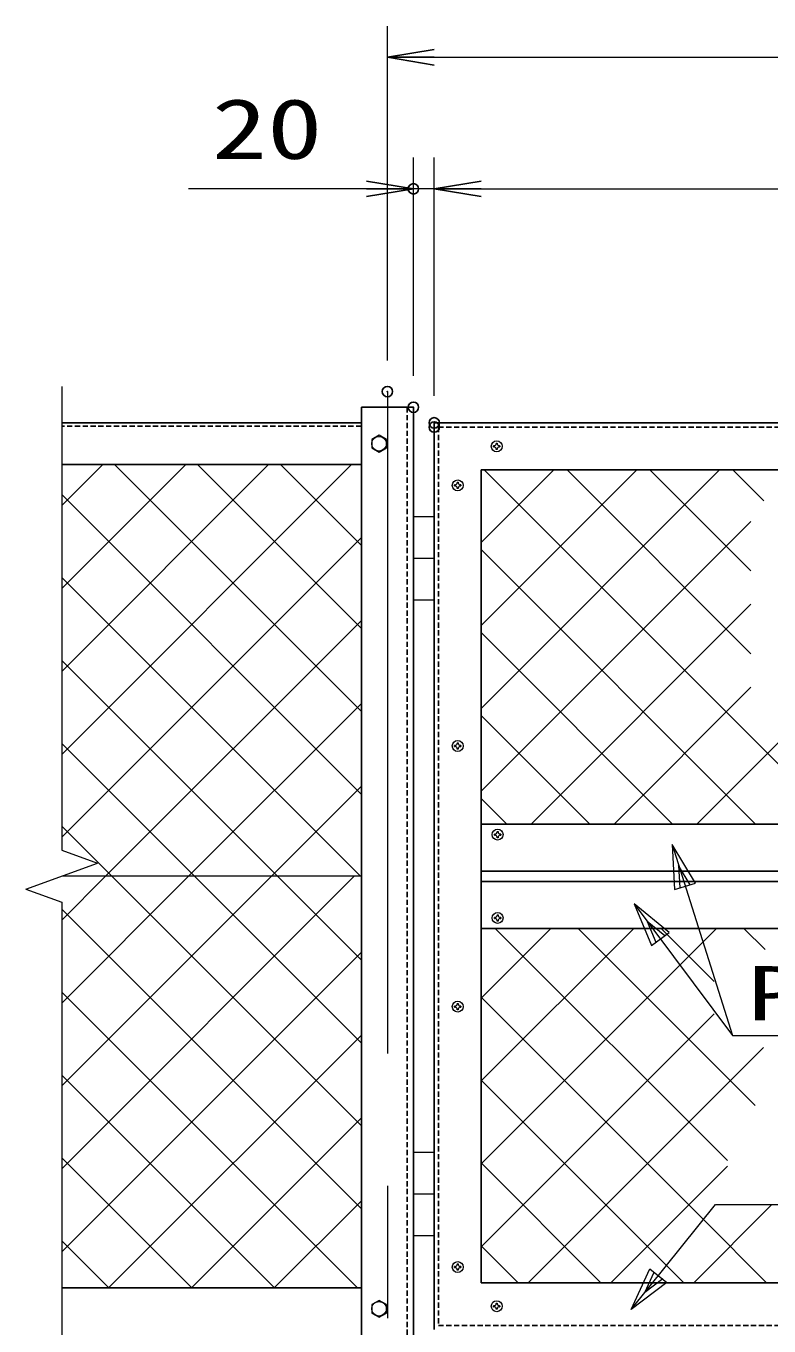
# Model space of a CAD drawing. Units: millimetres, scale not verified. Extents: x -5250 to 5250, y -3712 to 3712.
# Drawn here: x -4010 to -3297, y 537 to 1784 of the extents above; entities that cross this region are included whole.
import ezdxf
from ezdxf.enums import TextEntityAlignment as Align

# ---------------------------------------------------------------- set-up
doc = ezdxf.new("R2010")
doc.units = ezdxf.units.MM
doc.header["$LTSCALE"] = 20
doc.header["$PDMODE"] = 32
doc.header["$PDSIZE"] = 10
doc.linetypes.add('USER2', pattern=[0.375, 0.25, -0.125])
doc.linetypes.add('USER3', pattern=[50.8, 31.75, -6.35, 6.35, -6.35])
for name, color, linetype, lineweight in [('0-2_D-STR-TXT', 7, 'Continuous', 13), ('0-4_D-BMK', 2, 'Continuous', 13), ('0-5_D-STR1', 1, 'Continuous', 25), ('0-6_D-STR-DIM', 7, 'Continuous', 13), ('0-7_0', 7, 'Continuous', 25), ('0-9_D-STR3', 3, 'Continuous', 13), ('0-B_D-STR2', 7, 'Continuous', 13)]:
    doc.layers.add(name, color=color, linetype=linetype, lineweight=lineweight)
doc.layers.add('0-8_Defpoints', color=7, linetype='Continuous')
doc.styles.add('ＭＳ ゴシック', font='')
doc.styles.get('ＭＳ ゴシック').set_extended_font_data('MS Gothic')

# ---------------------------------------------------------------- blocks, each defined once
blk = doc.blocks.new('DARROWS')
at = {"layer": '0-7_0'}
blk.add_line((0, 0), (-19.982, 0), dxfattribs=at)
blk.add_lwpolyline([(-20, -3.333), (0, 0), (-20, 3.333)], dxfattribs=at)

msp = doc.modelspace()

# ---------------------------------------------------------------- linework, layer by layer
at = {"layer": '0-2_D-STR-TXT'}
for p, q in [((-3389.67, 998.96), (-3331.78, 815.74)), ((-3389.67, 998.96), (-3387.33, 955.73)), ((-3367.26, 961.92), (-3389.67, 998.96)), ((-3383.48, 978.89), (-3382.31, 957.27)), ((-3372.28, 960.37), (-3383.48, 978.89)), ((-3387.33, 955.73), (-3367.26, 961.92)), ((-3426.04, 942.02), (-3331.78, 815.74)), ((-3426.04, 942.02), (-3409.49, 902.02)), ((-3392.61, 914.51), (-3426.04, 942.02)), ((-3413.54, 925.14), (-3405.27, 905.14)), ((-3396.83, 911.39), (-3413.54, 925.14)), ((-3409.49, 902.02), (-3392.61, 914.51)), ((-3331.78, 815.74), (-3002.82, 815.74)), ((-3429.14, 552.65), (-3347.99, 653.47)), ((-3347.99, 653.47), (-2738.39, 653.47)), ((-3429.14, 552.65), (-3410.98, 591.95)), ((-3415.97, 569.01), (-3406.89, 588.66)), ((-3410.98, 591.95), (-3394.62, 578.78)), ((-3394.62, 578.78), (-3429.14, 552.65)), ((-3398.71, 582.07), (-3415.97, 569.01))]:
    msp.add_line(p, q, dxfattribs=at)
at = {"layer": '0-4_D-BMK'}
for p, q in [((-3975.55, 1438.47), (-3975.55, 1358.47)), ((-3975.55, 1358.47), (-3975.55, 993.47)), ((-3975.55, 993.47), (-3941.21, 980.97)), ((-4009.9, 955.97), (-3941.21, 980.97)), ((-4009.9, 955.97), (-3975.55, 943.47)), ((-3975.55, 943.47), (-3975.55, 578.47)), ((-3975.55, 578.47), (-3975.55, 438.47))]:
    msp.add_line(p, q, dxfattribs=at)
at = {"layer": '0-4_D-BMK', "linetype": 'USER3'}
msp.add_line((-3662.99, 1433.47), (-3662.99, 282.7), dxfattribs=at)
at = {"layer": '0-5_D-STR1'}
for p, q in [((-3687.99, 1418.47), (-3687.99, 1358.47)), ((-3687.99, 1418.47), (-3637.99, 1418.47)), ((-3637.99, 1418.47), (-3637.99, 298.47)), ((-3687.99, 1403.47), (-3975.55, 1403.47)), ((-3617.99, 1403.47), (-2667.99, 1403.47)), ((-3617.99, 1403.47), (-3617.99, 533.47)), ((-3687.99, 1363.47), (-3975.55, 1363.47)), ((-3687.99, 1358.47), (-3687.99, 578.47)), ((-3572.99, 1358.47), (-3572.99, 1018.47)), ((-3572.99, 1358.47), (-2712.99, 1358.47)), ((-2712.99, 1018.47), (-3572.99, 1018.47)), ((-3572.99, 1018.47), (-3572.99, 918.47)), ((-2743.99, 973.47), (-3572.99, 973.47)), ((-2743.99, 963.47), (-3572.99, 963.47)), ((-3572.99, 918.47), (-3572.99, 578.47)), ((-2712.99, 918.47), (-3572.99, 918.47)), ((-3687.99, 578.47), (-3687.99, 298.47)), ((-3572.99, 578.47), (-2712.99, 578.47)), ((-3687.99, 573.47), (-3975.55, 573.47))]:
    msp.add_line(p, q, dxfattribs=at)
at = {"layer": '0-5_D-STR1', "linetype": 'USER2'}
for p, q in [((-3643.99, 1418.47), (-3643.99, 298.47)), ((-3687.99, 1400.47), (-3975.55, 1400.47)), ((-3613.99, 1399.47), (-2671.99, 1399.47)), ((-3613.99, 1399.47), (-3613.99, 537.47)), ((-3613.99, 537.47), (-2671.99, 537.47))]:
    msp.add_line(p, q, dxfattribs=at)
at = {"layer": '0-6_D-STR-DIM'}
for p, q in [((-3662.99, 1463.47), (-3662.99, 1784.25)), ((-3617.99, 1754.25), (-2667.99, 1754.25)), ((-3637.99, 1448.47), (-3637.99, 1658.02)), ((-3617.99, 1429.47), (-3617.99, 1658.02)), ((-3617.99, 1433.47), (-3617.99, 1658.02)), ((-3682.99, 1628.02), (-3853.99, 1628.02)), ((-3617.99, 1628.02), (-3637.99, 1628.02)), ((-3572.99, 1628.02), (-3527.99, 1628.02)), ((-3572.99, 1628.02), (-2712.99, 1628.02))]:
    msp.add_line(p, q, dxfattribs=at)
at = {"layer": '0-8_Defpoints'}
for p in [(-3637.99, 1628.02), (-3662.99, 1433.47), (-3637.99, 1418.47), (-3617.99, 1403.47), (-3617.99, 1399.47)]:
    msp.add_point(p, dxfattribs=at)
at = {"layer": '0-9_D-STR3'}
for p, q in [((-3560.99, 1380.47), (-3560.99, 1381.47)), ((-3560.49, 1381.47), (-3560.99, 1381.47)), ((-3560.49, 1380.47), (-3560.99, 1380.47)), ((-3560.99, 1380.47), (-3560.49, 1380.47)), ((-3558.49, 1383.97), (-3558.49, 1383.47)), ((-3558.49, 1383.97), (-3557.49, 1383.97)), ((-3558.49, 1378.47), (-3558.49, 1377.97)), ((-3558.49, 1377.97), (-3558.49, 1378.47)), ((-3557.49, 1377.97), (-3558.49, 1377.97)), ((-3557.49, 1383.97), (-3557.49, 1383.47)), ((-3557.49, 1378.47), (-3557.49, 1377.97)), ((-3554.99, 1381.47), (-3555.49, 1381.47)), ((-3555.49, 1380.47), (-3554.99, 1380.47)), ((-3554.99, 1381.47), (-3554.99, 1380.47)), ((-3598.49, 1342.97), (-3598.49, 1343.97)), ((-3597.99, 1343.97), (-3598.49, 1343.97)), ((-3597.99, 1342.97), (-3598.49, 1342.97)), ((-3598.49, 1342.97), (-3597.99, 1342.97)), ((-3595.99, 1346.47), (-3595.99, 1345.97)), ((-3595.99, 1346.47), (-3594.99, 1346.47)), ((-3595.99, 1340.97), (-3595.99, 1340.47)), ((-3595.99, 1340.47), (-3595.99, 1340.97)), ((-3594.99, 1340.47), (-3595.99, 1340.47)), ((-3594.99, 1346.47), (-3594.99, 1345.97)), ((-3594.99, 1340.97), (-3594.99, 1340.47)), ((-3592.49, 1343.97), (-3592.99, 1343.97)), ((-3592.99, 1342.97), (-3592.49, 1342.97)), ((-3592.49, 1343.97), (-3592.49, 1342.97)), ((-3617.99, 1313.47), (-3637.99, 1313.47)), ((-3617.99, 1273.47), (-3637.99, 1273.47)), ((-3617.99, 1233.47), (-3637.99, 1233.47)), ((-3598.49, 1092.97), (-3598.49, 1093.97)), ((-3597.99, 1093.97), (-3598.49, 1093.97)), ((-3597.99, 1092.97), (-3598.49, 1092.97)), ((-3598.49, 1092.97), (-3597.99, 1092.97)), ((-3595.99, 1096.47), (-3595.99, 1095.97)), ((-3595.99, 1096.47), (-3594.99, 1096.47)), ((-3595.99, 1090.97), (-3595.99, 1090.47)), ((-3595.99, 1090.47), (-3595.99, 1090.97)), ((-3594.99, 1090.47), (-3595.99, 1090.47)), ((-3594.99, 1096.47), (-3594.99, 1095.97)), ((-3594.99, 1090.97), (-3594.99, 1090.47)), ((-3592.49, 1093.97), (-3592.99, 1093.97)), ((-3592.99, 1092.97), (-3592.49, 1092.97)), ((-3592.49, 1093.97), (-3592.49, 1092.97)), ((-3557.69, 1011.47), (-3557.69, 1010.97)), ((-3557.69, 1011.47), (-3556.69, 1011.47)), ((-3556.69, 1011.47), (-3556.69, 1010.97)), ((-3560.19, 1007.97), (-3560.19, 1008.97)), ((-3559.69, 1008.97), (-3560.19, 1008.97)), ((-3559.69, 1007.97), (-3560.19, 1007.97)), ((-3560.19, 1007.97), (-3559.69, 1007.97)), ((-3557.69, 1005.97), (-3557.69, 1005.47)), ((-3557.69, 1005.47), (-3557.69, 1005.97)), ((-3556.69, 1005.47), (-3557.69, 1005.47)), ((-3556.69, 1005.97), (-3556.69, 1005.47)), ((-3554.19, 1008.97), (-3554.69, 1008.97)), ((-3554.69, 1007.97), (-3554.19, 1007.97)), ((-3554.19, 1008.97), (-3554.19, 1007.97)), ((-3560.19, 927.97), (-3560.19, 928.97)), ((-3559.69, 928.97), (-3560.19, 928.97)), ((-3559.69, 927.97), (-3560.19, 927.97)), ((-3560.19, 927.97), (-3559.69, 927.97)), ((-3557.69, 931.47), (-3557.69, 930.97)), ((-3557.69, 931.47), (-3556.69, 931.47)), ((-3557.69, 925.97), (-3557.69, 925.47)), ((-3557.69, 925.47), (-3557.69, 925.97)), ((-3556.69, 925.47), (-3557.69, 925.47)), ((-3556.69, 931.47), (-3556.69, 930.97)), ((-3556.69, 925.97), (-3556.69, 925.47)), ((-3554.19, 928.97), (-3554.69, 928.97)), ((-3554.69, 927.97), (-3554.19, 927.97)), ((-3554.19, 928.97), (-3554.19, 927.97)), ((-3598.49, 842.97), (-3598.49, 843.97)), ((-3597.99, 843.97), (-3598.49, 843.97)), ((-3597.99, 842.97), (-3598.49, 842.97)), ((-3598.49, 842.97), (-3597.99, 842.97)), ((-3595.99, 846.47), (-3595.99, 845.97)), ((-3595.99, 846.47), (-3594.99, 846.47)), ((-3595.99, 840.97), (-3595.99, 840.47)), ((-3595.99, 840.47), (-3595.99, 840.97)), ((-3594.99, 840.47), (-3595.99, 840.47)), ((-3594.99, 846.47), (-3594.99, 845.97)), ((-3594.99, 840.97), (-3594.99, 840.47)), ((-3592.49, 843.97), (-3592.99, 843.97)), ((-3592.99, 842.97), (-3592.49, 842.97)), ((-3592.49, 843.97), (-3592.49, 842.97)), ((-3617.99, 703.47), (-3637.99, 703.47)), ((-3617.99, 663.47), (-3637.99, 663.47)), ((-3617.99, 623.47), (-3637.99, 623.47)), ((-3598.49, 592.97), (-3598.49, 593.97)), ((-3597.99, 593.97), (-3598.49, 593.97)), ((-3597.99, 592.97), (-3598.49, 592.97)), ((-3598.49, 592.97), (-3597.99, 592.97)), ((-3595.99, 596.47), (-3595.99, 595.97)), ((-3595.99, 596.47), (-3594.99, 596.47)), ((-3595.99, 590.97), (-3595.99, 590.47)), ((-3595.99, 590.47), (-3595.99, 590.97)), ((-3594.99, 590.47), (-3595.99, 590.47)), ((-3594.99, 596.47), (-3594.99, 595.97)), ((-3594.99, 590.97), (-3594.99, 590.47)), ((-3592.49, 593.97), (-3592.99, 593.97)), ((-3592.99, 592.97), (-3592.49, 592.97)), ((-3592.49, 593.97), (-3592.49, 592.97)), ((-3560.99, 555.47), (-3560.99, 556.47)), ((-3560.49, 556.47), (-3560.99, 556.47)), ((-3560.49, 555.47), (-3560.99, 555.47)), ((-3560.99, 555.47), (-3560.49, 555.47)), ((-3558.49, 558.97), (-3558.49, 558.47)), ((-3558.49, 558.97), (-3557.49, 558.97)), ((-3558.49, 553.47), (-3558.49, 552.97)), ((-3558.49, 552.97), (-3558.49, 553.47)), ((-3557.49, 552.97), (-3558.49, 552.97)), ((-3557.49, 558.97), (-3557.49, 558.47)), ((-3557.49, 553.47), (-3557.49, 552.97)), ((-3554.99, 556.47), (-3555.49, 556.47)), ((-3555.49, 555.47), (-3554.99, 555.47)), ((-3554.99, 556.47), (-3554.99, 555.47))]:
    msp.add_line(p, q, dxfattribs=at)
for points in [[(-3670.99, 1391.57), (-3678, 1387.52), (-3678, 1379.42), (-3670.99, 1375.37), (-3663.97, 1379.42), (-3663.97, 1387.52)], [(-3670.99, 561.57), (-3678, 557.52), (-3678, 549.42), (-3670.99, 545.37), (-3663.97, 549.42), (-3663.97, 557.52)]]:
    msp.add_lwpolyline(points, close=True, dxfattribs=at)
for centre, radius in [((-3670.99, 1383.47), 7.03), ((-3557.99, 1380.97), 5.25), ((-3595.49, 1343.47), 5.25), ((-3595.49, 1093.47), 5.25), ((-3557.19, 1008.47), 5.25), ((-3557.19, 928.47), 5.25), ((-3595.49, 843.47), 5.25), ((-3595.49, 593.47), 5.25), ((-3670.99, 553.47), 7.03), ((-3557.99, 555.97), 5.25)]:
    msp.add_circle(centre, radius, dxfattribs=at)
for centre, start, end in [((-3560.49, 1383.47), 270, 0), ((-3560.49, 1378.47), 0, 90), ((-3555.49, 1383.47), 180, 270), ((-3555.49, 1378.47), 90, 180), ((-3597.99, 1345.97), 270, 0), ((-3597.99, 1340.97), 0, 90), ((-3592.99, 1345.97), 180, 270), ((-3592.99, 1340.97), 90, 180), ((-3597.99, 1095.97), 270, 0), ((-3597.99, 1090.97), 0, 90), ((-3592.99, 1095.97), 180, 270), ((-3592.99, 1090.97), 90, 180), ((-3559.69, 1010.97), 270, 0), ((-3554.69, 1010.97), 180, 270), ((-3559.69, 1005.97), 0, 90), ((-3554.69, 1005.97), 90, 180), ((-3559.69, 930.97), 270, 0), ((-3559.69, 925.97), 0, 90), ((-3554.69, 930.97), 180, 270), ((-3554.69, 925.97), 90, 180), ((-3597.99, 845.97), 270, 0), ((-3597.99, 840.97), 0, 90), ((-3592.99, 845.97), 180, 270), ((-3592.99, 840.97), 90, 180), ((-3597.99, 595.97), 270, 0), ((-3597.99, 590.97), 0, 90), ((-3592.99, 595.97), 180, 270), ((-3592.99, 590.97), 90, 180), ((-3560.49, 558.47), 270, 0), ((-3560.49, 553.47), 0, 90), ((-3555.49, 558.47), 180, 270), ((-3555.49, 553.47), 90, 180)]:
    msp.add_arc(centre, 2, start, end, dxfattribs=at)
at = {"layer": '0-B_D-STR2'}
for p, q in [((-3975.55, 1085.44), (-3697.52, 1363.47)), ((-3975.55, 1164.99), (-3777.07, 1363.47)), ((-3975.55, 1244.53), (-3856.62, 1363.47)), ((-3975.55, 1324.08), (-3936.17, 1363.47)), ((-3687.99, 1126.62), (-3924.84, 1363.47)), ((-3687.99, 1206.17), (-3845.29, 1363.47)), ((-3687.99, 1285.72), (-3765.74, 1363.47)), ((-3572.99, 1288.67), (-3503.19, 1358.47)), ((-3572.99, 1209.12), (-3423.64, 1358.47)), ((-3572.99, 1129.57), (-3344.09, 1358.47)), ((-3230.08, 1018.47), (-3570.08, 1358.47)), ((-3314.02, 1181.95), (-3490.53, 1358.47)), ((-3314.02, 1261.5), (-3410.98, 1358.47)), ((-3301.55, 1328.58), (-3331.43, 1358.47)), ((-3687.99, 1047.07), (-3975.55, 1334.63)), ((-3572.99, 1050.02), (-3314.02, 1309)), ((-3975.55, 1005.89), (-3687.99, 1293.45)), ((-3309.63, 1018.47), (-3572.99, 1281.83)), ((-3688.94, 968.47), (-3975.55, 1255.08)), ((-3524.99, 1018.47), (-3314.02, 1229.45)), ((-3389.18, 1018.47), (-3572.99, 1202.28)), ((-3768.49, 968.47), (-3975.55, 1175.53)), ((-3445.44, 1018.47), (-3314.02, 1149.9)), ((-3468.73, 1018.47), (-3572.99, 1122.73)), ((-3365.89, 1018.47), (-3281.18, 1103.18)), ((-3848.04, 968.47), (-3975.55, 1095.98)), ((-3548.28, 1018.47), (-3572.99, 1043.18)), ((-3927.59, 968.47), (-3975.55, 1016.43)), ((-3687.99, 968.47), (-3975.55, 968.47)), ((-3975.55, 687.69), (-3694.77, 968.47)), ((-3687.99, 728.87), (-3927.59, 968.47)), ((-3687.99, 808.42), (-3848.04, 968.47)), ((-3687.99, 887.97), (-3768.49, 968.47)), ((-3687.99, 649.32), (-3975.55, 936.88)), ((-3572.99, 692.5), (-3347.02, 918.47)), ((-3572.99, 772.05), (-3426.57, 918.47)), ((-3572.99, 851.6), (-3506.12, 918.47)), ((-3336.6, 695.68), (-3559.39, 918.47)), ((-3310.03, 748.66), (-3479.84, 918.47)), ((-3349.46, 867.64), (-3400.29, 918.47)), ((-3300.33, 898.06), (-3320.74, 918.47)), ((-3975.55, 608.14), (-3687.99, 895.7)), ((-3691.69, 573.47), (-3975.55, 857.34)), ((-3359.56, 639.09), (-3572.99, 852.52)), ((-3572.99, 612.96), (-3349.46, 836.48)), ((-3930.67, 573.47), (-3687.99, 816.15)), ((-3527.92, 578.47), (-3302.13, 804.26)), ((-3771.24, 573.47), (-3975.55, 777.79)), ((-3395.04, 595.02), (-3572.99, 772.97)), ((-3851.12, 573.47), (-3687.99, 736.6)), ((-3850.79, 573.47), (-3975.55, 698.24)), ((-3458.04, 578.47), (-3572.99, 693.42)), ((-3448.37, 578.47), (-3336.6, 690.25)), ((-3771.57, 573.47), (-3687.99, 657.05)), ((-3368.82, 578.47), (-3293.82, 653.47)), ((-3298.94, 578.47), (-3359.56, 639.09)), ((-3930.34, 573.47), (-3975.55, 618.69)), ((-3537.59, 578.47), (-3572.99, 613.87)), ((-3378.49, 578.47), (-3395.04, 595.02))]:
    msp.add_line(p, q, dxfattribs=at)
for points in [[(-3975.55, 926.34), (-3933.42, 968.47), (-3687.99, 1213.9)], [(-3975.55, 846.79), (-3853.87, 968.47), (-3687.99, 1134.35)], [(-3975.55, 767.24), (-3774.32, 968.47), (-3687.99, 1054.8)]]:
    msp.add_lwpolyline(points, dxfattribs=at)

# ---------------------------------------------------------------- block references
at = {"layer": '0-6_D-STR-DIM', "xscale": 2.25, "yscale": 2.25, "rotation": 180}
for p in [(-3662.99, 1754.25), (-3617.99, 1628.02), (-3617.99, 1628.02)]:
    msp.add_blockref('DARROWS', p, dxfattribs=at)
at = {"layer": '0-6_D-STR-DIM', "xscale": 2.25, "yscale": 2.25}
msp.add_blockref('DARROWS', (-3637.99, 1628.02), dxfattribs=at)

# ---------------------------------------------------------------- texts
at = {"layer": '0-2_D-STR-TXT', "style": 'ＭＳ ゴシック', "width": 1.45}
msp.add_text('P', height=51.9, dxfattribs=at).set_placement((-3317.39, 814.81), align=Align.BOTTOM_LEFT)
at = {"layer": '0-6_D-STR-DIM', "style": 'ＭＳ ゴシック', "width": 1.35}
msp.add_text('20', height=57.77, dxfattribs=at).set_placement((-3831.49, 1639.42), align=Align.BOTTOM_LEFT)

doc.saveas('drawing.dxf')
